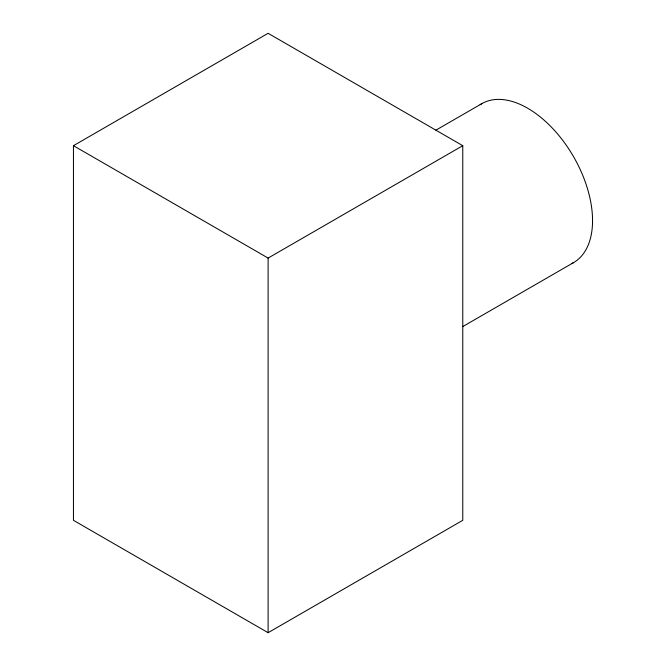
<?xml version="1.0" encoding="UTF-8"?>
<svg xmlns="http://www.w3.org/2000/svg" width="666" height="666" viewBox="0 0 666 666"><rect width="100%" height="100%" fill="white"/><g stroke="black" fill="none" stroke-linecap="round" stroke-linejoin="round"><path stroke-width="1" d="M73.451 145.688L268.115 33.3L462.77 145.688L462.77 520.312L268.115 632.7L73.451 520.312L73.451 145.688L268.115 258.075L462.77 145.688M435.814 130.22L481.776 103.68M462.695 326.623L573.543 262.62M268.115 258.075L268.115 632.7M480.111 104.72A91.766 52.98 60 0 1 573.543 156.66A91.766 52.98 60 0 1 571.811 263.553"/></g></svg>
